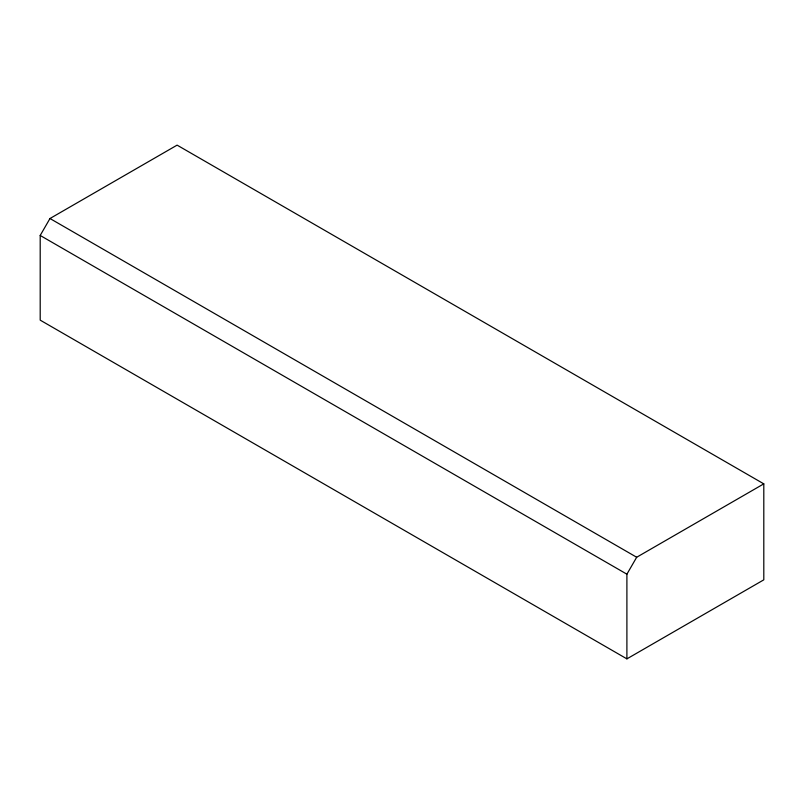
<?xml version="1.0" encoding="UTF-8"?>
<svg xmlns="http://www.w3.org/2000/svg" width="804" height="804" viewBox="0 0 804 804"><rect width="100%" height="100%" fill="white"/><g stroke="black" fill="none" stroke-linecap="round" stroke-linejoin="round"><path stroke-width="1.21" d="M40.2 235.461L49.979 218.517L177.101 145.132L763.8 483.857L763.8 579.835L626.899 658.868L40.2 320.143L40.2 235.461L626.899 574.187L626.899 658.868M626.899 574.187L636.678 557.252L763.8 483.857M49.979 218.517L636.678 557.252"/></g></svg>
